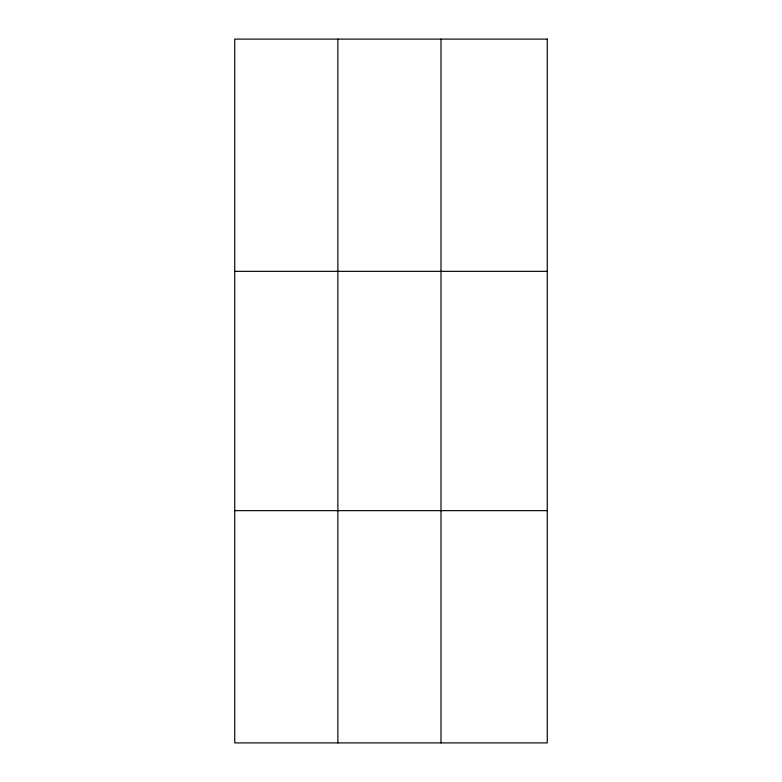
<?xml version="1.0" encoding="UTF-8"?>
<svg xmlns="http://www.w3.org/2000/svg" width="782" height="782" viewBox="0 0 782 782"><rect width="100%" height="100%" fill="white"/><g stroke="black" fill="none" stroke-linecap="round" stroke-linejoin="round"><path stroke-width="1.17" d="M337.873 742.9L337.873 39.1M440.999 742.9L440.999 39.1M234.737 271.354L547.263 271.354M234.737 510.646L547.263 510.646M547.263 39.1L547.263 742.9L234.737 742.9L234.737 39.1L547.263 39.1"/></g></svg>
